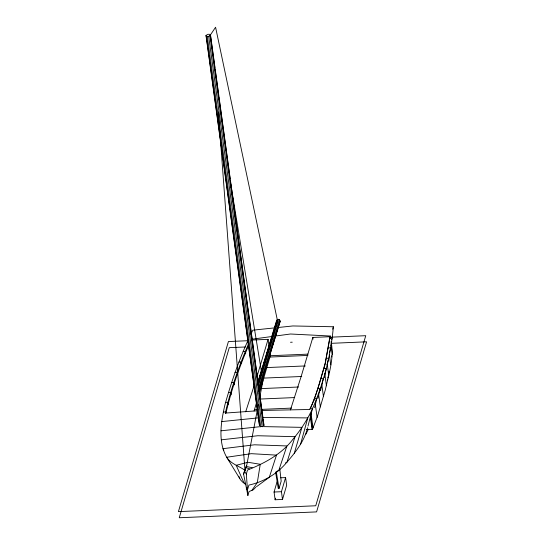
<?xml version="1.0" encoding="UTF-8"?>
<svg xmlns="http://www.w3.org/2000/svg" width="545" height="545" viewBox="0 0 545 545"><rect width="100%" height="100%" fill="white"/><g stroke="black" fill="none" stroke-linecap="round" stroke-linejoin="round"><path stroke-width="0.82" d="M248.384 339.637C238.655 360.654 231.175 382.604 224.908 404.874C221.059 421.871 217.646 441.28 226.686 457.248L240.604 479.961L242.757 482.23L245.509 483.851M277.698 327.552L292.801 325.958L333.349 326.755C331.081 353.957 324.221 380.717 313.716 405.875C308.531 417.865 301.548 428.997 293.156 439.004C281.711 454.135 264.741 463.182 247.491 470.049L246.333 474L247.893 495.487L249.051 491.542L253.343 489.751L255.83 487.196M290.437 409.908L301.167 376.452L312.837 337.45L329.95 336.721L325.29 362.8L319.895 381.868M318.709 385.615L325.024 364.659L330.263 336.02L290.499 334.003L275.389 336.04M306.154 429.569L312.476 429.296L317.558 416.087L325.358 389.77C328.717 374.034 334.501 357.854 331.04 341.708M331.646 357.023L331.837 355.715M226.086 412.647C231.346 389.586 239.391 367.187 248.622 345.428M328.853 372.732L329.105 371.418M246.456 466.656L258.466 404.124M259.747 397.455L262.949 380.778L262.404 377.426M328.349 375.348L328.601 374.04M327.824 377.971L328.09 376.663M327.266 380.594L327.552 379.279M320.487 390.765L323.308 378.686L320.998 378.659M317.83 398.456L320.14 388.667L317.83 388.639L315.528 395.527M324.227 377.576L326.366 368.515L324.064 368.488M327.109 364.789L328.676 358.283L326.414 358.249M314.615 407.64L316.822 398.545L314.519 398.518L312.21 404.111M329.453 352.71L330.631 347.887L328.431 347.853M331.612 339.814L332.218 337.375L330.086 337.341M332.736 329.207L333.349 326.755M247.743 489.029L248.908 485.077C262.745 482.059 275.552 474.933 285.076 464.306C294.504 453.542 304.178 441.859 307.591 427.696M308.007 426.081L312.578 408.3L310.33 408.273L309.764 409.479L261.675 410.467M300.636 443.937L307.796 417.92L262.649 417.422M251.783 340.053L268.079 339.358L257.192 375.812M254.072 410.998L256.395 403.102M259.1 393.892L270.32 355.735L270.095 354.093M247.893 495.487L243.588 474.116L244.746 470.165C238.826 465.907 230.712 463.87 226.686 457.248L251.32 453.678L276.485 455.13L269.319 477.263L256.504 486.699M243.588 474.116L246.538 465.43M246.333 474L244.691 471.548L246.265 466.466L252.267 467.712M246.279 489.09L246.667 487.775M280.675 477.788L285.594 477.577L286.65 485.329L282.494 499.458L275.123 499.772L274.06 492.019L277.064 481.814M275.123 499.772L275.586 498.205M275.572 472.024L278.263 488.483L279.026 488.456L281.179 481.146L279.755 468.584M282.494 499.458L281.438 491.706L285.594 477.577M294.273 453.29L301.937 427.355L261.212 426.572L221.025 430.802M245.679 411.816L254.038 385.908M257.853 381.991L276.622 320.508L278.168 319.329L279.258 319.588L280.144 321.359L259.147 390.125M258.146 381.97L277.16 319.677M258.97 379.749L260.701 374.088M261.198 372.467L262.431 368.427M263.916 363.57L266.137 356.287M266.628 354.672L268.358 349.011M269.346 345.775L270.579 341.729M272.064 336.871L273.794 331.21M274.782 327.974L276.506 322.313M258.16 384.852L278.168 319.329M258.507 387.543L279.258 319.588M258.766 389.934L280.007 320.365M259.107 389.334L280.144 321.359M257.989 385.117L277.562 321.06L215.575 27.25L209.989 35.548M319.813 382.42L317.912 388.101M318.627 386.16L316.72 391.814M316.638 392.352L312.735 402.891M315.419 396.058L314.519 398.518L314.744 400.159M310.03 409.07L311.447 405.848M248.697 343.425C239.078 365.954 230.685 389.15 225.337 413.076L257.451 410.767M311.679 405.33L312.523 403.409M311.134 406.55L311.992 404.628M310.33 408.273L310.895 407.06M250.87 334.255L252.785 330.188L274.373 327.899M308.388 429.201L305.929 434.161M251.756 490.548L257.322 482.536L260.251 464.279L247.961 462.276L236.196 465.301L244.071 483.102L245.257 484.246M259.359 425.039L205.99 35.439L207.883 34.328L209.294 34.274L210.322 34.621L210.568 35.248L264.053 425.686M205.99 35.439L206.242 36.065L207.27 36.42L208.68 36.358L210.568 35.248M276.71 471.48L278.849 470.246L286.902 445.946L254.488 444.802L222.912 448.671L223.791 450.081M285.512 462.916L287.004 462.18L295.029 436.681L257.778 435.741L221.372 439.815M252.131 339.194L272.071 336.49M221.686 421.592L258.466 417.852M243.186 351.614L245.352 351.396L245.686 353.821M238.928 362.105L241.156 361.887L241.374 363.508M234.977 372.405L237.245 372.187L237.47 373.836M231.754 382.59L234.023 382.365L234.37 384.893M228.58 392.564L230.855 392.345L231.196 394.832M225.528 402.435L227.796 402.21L228.13 404.676M223.361 412.102L225.569 411.884L225.793 413.526M247.914 340.714L228.416 341.545L178.413 511.626L315.746 505.774L365.75 335.693L331.837 337.137M290.519 342.267L292.243 342.192M245.366 346.988L229.254 347.669L179.251 517.75L316.584 511.898L366.587 341.817L330.985 343.336M269.782 355.756L307.979 354.127M269.094 357.084L307.939 355.429M266.328 367.596L305.329 365.933M263.753 378.101L301.739 376.486M259.849 388.66L298.626 387.011M260.088 399.049L294.716 397.571M254.46 409.683L257.84 409.54M261.219 409.397L291.616 408.096M274.06 492.019L281.438 491.706M245.85 467.596L249.494 468.85M239.8 478.524L238.778 476.207M230.297 181.342L230.569 183.018M230.848 184.694L261.716 373.236M276.335 471.99L279.026 488.456M330.263 336.02L330.597 338.459M331.088 344.644L332.423 354.386M329.95 336.721L330.175 338.356M331.067 344.91L331.292 346.545M329.316 354.332L330.76 364.85M327.198 363.944L328.758 375.335M324.745 373.441L326.441 385.826M321.809 384.552L323.423 396.351M312.837 337.45L313.062 339.085M318.512 393.613L320.331 406.877M315.31 404.267L317.108 417.409M311.004 413.199L313.028 427.975M310.33 413.607L312.476 429.296M310.153 415.331L312.067 429.317M268.079 339.358L268.978 345.905M210.322 34.621L214.825 67.512M215.057 69.195L218.64 95.334M218.872 97.024L222.449 123.163M222.68 124.853L226.264 150.992M226.495 152.682L230.079 178.821M230.303 180.511L231.693 190.627M231.925 192.317L235.508 218.456M235.733 220.146L247.519 306.161M247.75 307.843L251.334 333.983M251.558 335.672L255.142 361.812M255.373 363.501L257.335 377.835M257.567 379.524L258.957 389.641M259.188 391.33L262.765 417.47M262.997 419.159L263.807 425.059M209.941 35.909L263.31 425.509M208.68 36.358L262.165 426.796M207.27 36.42L260.748 426.858M206.242 36.065L259.611 425.665M218.388 111.868L244.984 470.778"/></g></svg>
